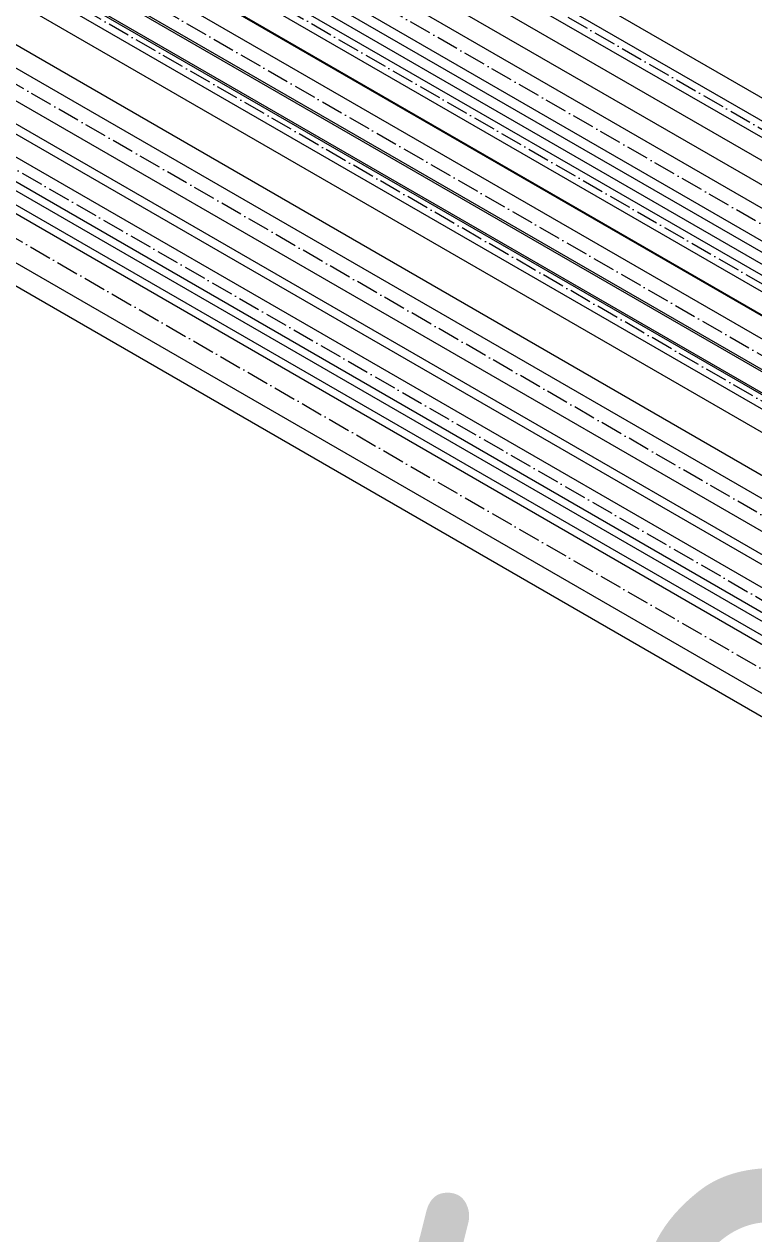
# Model space of a CAD drawing. Header units: millimetres. Extents: x -88595 to 880822, y -1054509 to -148035.
# Drawn here: x 415936 to 416264, y -312088 to -311544 of the extents above; entities that cross this region are included whole.
import ezdxf

# ---------------------------------------------------------------- set-up
doc = ezdxf.new("R2010")
doc.units = ezdxf.units.MM
doc.linetypes.add('$12$ADSK_Осевая', pattern=[14, 10, -2, 0, -2])
for name, color, linetype, lineweight in [('Изоляция', 7, 'Continuous', 18), ('Марки', 7, 'Continuous', 20), ('Трубопровод', 7, 'Continuous', 18)]:
    doc.layers.add(name, color=color, linetype=linetype, lineweight=lineweight)
doc.styles.add('$10$GOST Common', font='GOST_Common.ttf', dxfattribs={"width": 0.9, "height": 250})
doc.styles.add('$6$GOST Common_1', font='GOST_Common.ttf', dxfattribs={"width": 0.9, "height": 250})

msp = doc.modelspace()

# ---------------------------------------------------------------- linework, layer by layer
at = {"layer": 'Изоляция', "color": 190, "true_color": 0x8000ff}
for p, q in [((422834.34, -315368.61), (413512.61, -309986.71)), ((413500.43, -310007.8), (422822.16, -315389.7)), ((422869.11, -315458.15), (414300.98, -310511.34)), ((414288.81, -310532.43), (422856.94, -315479.24)), ((422583.12, -315345.81), (415103.8, -311027.63)), ((415091.63, -311048.72), (422570.94, -315366.9)), ((422566.59, -315423.93), (415881.22, -311564.13)), ((415867.46, -311587.97), (422552.83, -315447.76))]:
    msp.add_line(p, q, dxfattribs=at)
at = {"layer": 'Изоляция', "color": 134, "true_color": 0x00a6a6}
for p, q in [((422598.16, -315271.47), (413488.29, -310011.88)), ((413472.94, -310038.47), (422582.81, -315298.05)), ((422783.46, -315437.31), (414283.05, -310529.6)), ((414267.7, -310556.19), (422768.11, -315463.9)), ((422562.11, -315381.29), (415072.21, -311057)), ((415056.86, -311083.58), (422546.76, -315407.88)), ((422592.18, -315464.27), (415826.61, -311558.17)), ((415826.61, -311600.95), (422592.18, -315507.05))]:
    msp.add_line(p, q, dxfattribs=at)
at = {"layer": 'Трубопровод', "color": 190, "linetype": '$12$ADSK_Осевая', "true_color": 0x8000ff}
for p, q in [((413506.52, -309997.26), (422828.25, -315379.16)), ((413506.52, -309997.26), (422828.25, -315379.16)), ((414294.9, -310521.88), (422863.03, -315468.7)), ((414294.9, -310521.88), (422863.03, -315468.7)), ((422577.03, -315356.36), (415097.71, -311038.17)), ((422577.03, -315356.36), (415097.71, -311038.17)), ((415874.34, -311576.05), (422559.71, -315435.85)), ((415874.34, -311576.05), (422559.71, -315435.85))]:
    msp.add_line(p, q, dxfattribs=at)
at = {"layer": 'Трубопровод', "color": 190, "true_color": 0x8000ff}
for p, q in [((422829.84, -315376.41), (413508.11, -309994.51)), ((413504.93, -310000.01), (422826.66, -315381.91)), ((422864.61, -315465.95), (414296.48, -310519.13)), ((414293.31, -310524.63), (422861.44, -315471.45)), ((422578.62, -315353.61), (415099.3, -311035.42)), ((415096.13, -311040.92), (422575.44, -315359.11)), ((422562.09, -315431.72), (415876.72, -311571.93)), ((415871.96, -311580.17), (422557.33, -315439.97))]:
    msp.add_line(p, q, dxfattribs=at)
at = {"layer": 'Трубопровод', "color": 134, "true_color": 0x00a6a6}
for p, q in [((422593.66, -315279.26), (413483.79, -310019.68)), ((413477.44, -310030.67), (422587.31, -315290.26)), ((422778.96, -315445.11), (414278.55, -310537.39)), ((414272.2, -310548.39), (422772.61, -315456.11)), ((422557.61, -315389.08), (415067.71, -311064.79)), ((415061.36, -311075.79), (422551.26, -315400.08)), ((422582.1, -315468.84), (415846.22, -311579.88)), ((415836.7, -311596.38), (422572.57, -315485.34))]:
    msp.add_line(p, q, dxfattribs=at)
at = {"layer": 'Трубопровод', "color": 134, "linetype": '$12$ADSK_Осевая', "true_color": 0x00a6a6}
for p, q in [((422590.49, -315284.76), (413480.62, -310025.18)), ((422590.49, -315284.76), (413480.62, -310025.18)), ((414275.37, -310542.89), (422775.79, -315450.61)), ((414275.37, -310542.89), (422775.79, -315450.61)), ((422554.43, -315394.58), (415064.53, -311070.29)), ((422554.43, -315394.58), (415064.53, -311070.29)), ((415841.46, -311588.13), (422577.33, -315477.09)), ((415841.46, -311588.13), (422577.33, -315477.09))]:
    msp.add_line(p, q, dxfattribs=at)

# ---------------------------------------------------------------- texts
at = {"layer": 'Марки', "lineweight": 9, "char_height": 250, "attachment_point": 1}
for s, insert, width, style in [('9.52', (416194.67, -312058.82), 663.7972, '$10$GOST Common'), ('\\fGOST Common|b0|i0|c254|p34|;\\W.9;⌀', (415992.26, -312058.82), 245.3164, '$6$GOST Common_1')]:
    msp.add_mtext(s, dxfattribs=dict(at, insert=insert, width=width, style=style))

doc.saveas('drawing.dxf')
